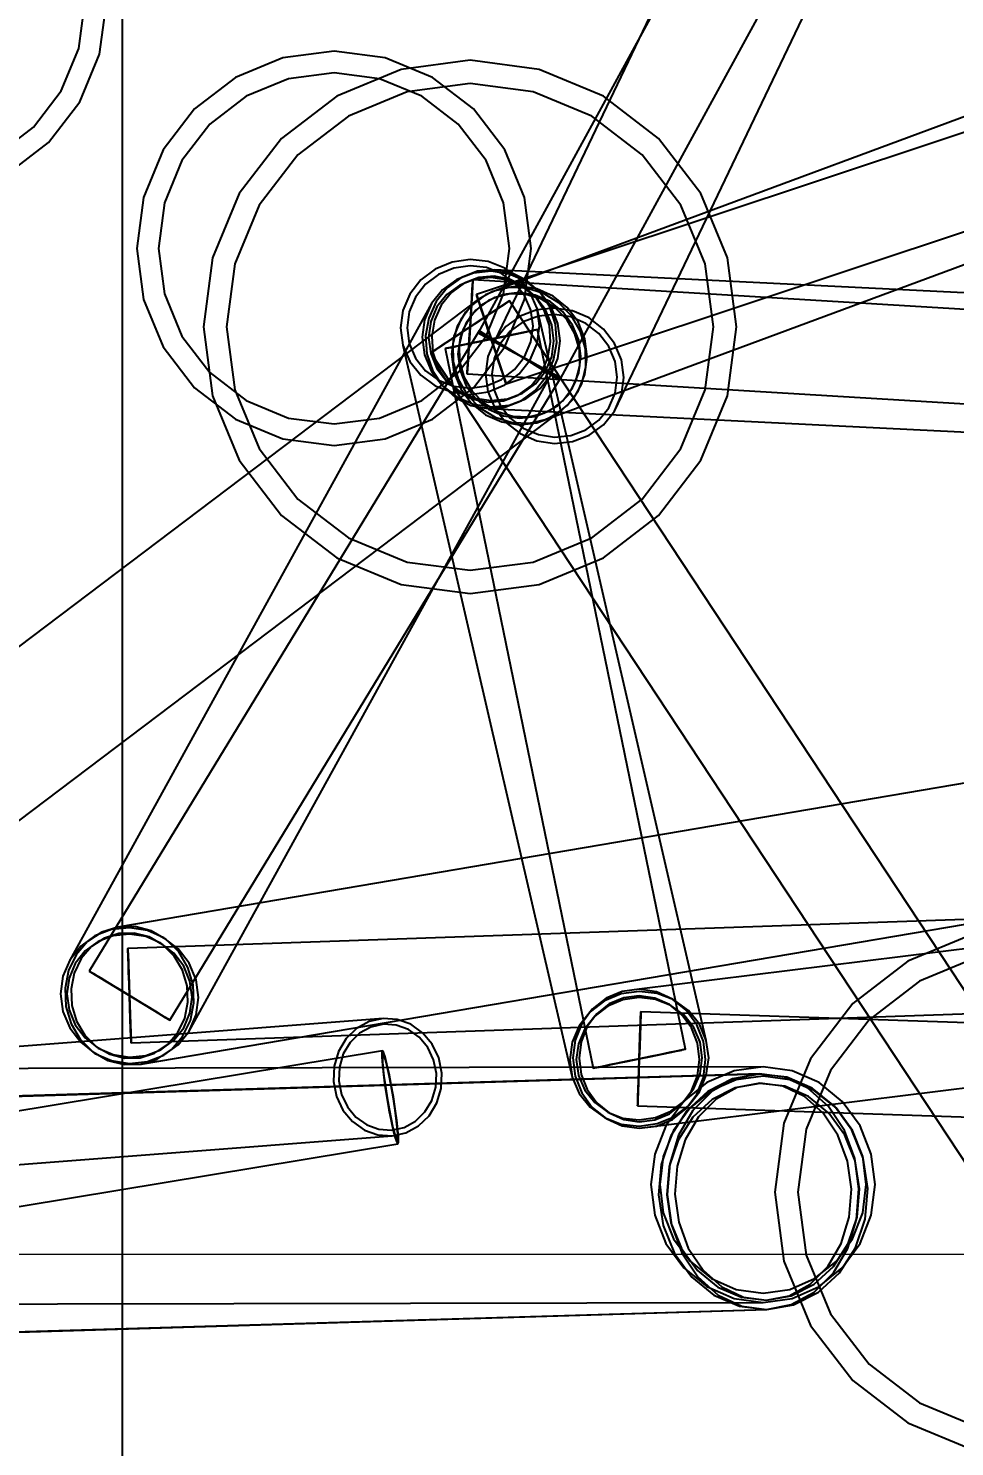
# Model space of a CAD drawing. Header units: millimetres. Extents: x -52000 to 54854, y -52000 to 53750.
# Drawn here: x 25167 to 29162, y -20460 to -14342 of the extents above; entities that cross this region are included whole.
import ezdxf

# ---------------------------------------------------------------- set-up
doc = ezdxf.new("R2010")
doc.units = ezdxf.units.MM
for name, color, linetype, lineweight in [('D-BMK-AXIS', 7, 'Continuous', 13), ('D-STR-BASE', 7, 'Continuous', 25), ('D-STR-DIM', 7, 'Continuous', 13), ('D-STR-STRC', 7, 'Continuous', 25)]:
    doc.layers.add(name, color=color, linetype=linetype, lineweight=lineweight)
doc.styles.add('OpenSansCondensed-Light', font='OpenSansCondensed-Light.ttf')
doc.styles.add('TOWER_UNICODE', font='Arial Unicode.ttf')
doc.dimstyles.new('EZDXF', dxfattribs={"dimtxt": 0.25, "dimasz": 0.175, "dimexe": 0.375, "dimexo": 0.125, "dimgap": 0.1, "dimtad": 1, "dimlfac": 100, "dimzin": 12, "dimdsep": 46, "dimtxsty": 'OpenSansCondensed-Light', "dimblk": 'ARCHTICK', "dimcen": 2.5, "dimazin": 3, "dimtfac": 0.5, "dimtmove": 2, "dimatfit": 3})

# ---------------------------------------------------------------- blocks, each defined once
blk = doc.blocks.new('_ARCHTICK')
at = {"color": 0, "linetype": 'BYBLOCK', "const_width": 0.15}
blk.add_lwpolyline([(-0.5, -0.5), (0.5, 0.5)], dxfattribs=at)

msp = doc.modelspace()

# ---------------------------------------------------------------- linework, layer by layer
at = {"layer": 'D-BMK-AXIS'}
msp.add_lwpolyline([(0, 39259.8), (-34000, -19629.9), (34000, -19629.9)], close=True, dxfattribs=at)
at = {"layer": 'D-STR-BASE'}
msp.add_lwpolyline([(25571.8, -21129.9), (35500, -21129.9), (35500, -14129.9), (25571.8, -14129.9)], close=True, dxfattribs=at)
at = {"layer": 'D-STR-STRC'}
for points in [[(28577, -12763), (27178.3, -15688.1), (27148.5, -15757.8), (27138.3, -15833.1), (27148.5, -15909), (27178.3, -15980.2), (27225.7, -16041.8), (27287.5, -16089.8), (27359.4, -16120.8), (27436.6, -16132.6), (27513.8, -16124.6), (27585.7, -16097.2), (27647.5, -16052.3), (27694.9, -15993), (29093.6, -13067.9)], [(30095.2, -14393.3), (27209, -15462.6), (27138.5, -15491.1), (27077.9, -15537.4), (27031.5, -15598.4), (27002.3, -15669.9), (26992.3, -15747.1), (27002.3, -15824.6), (27031.5, -15897.3), (27077.9, -15960.1), (27138.5, -16008.8), (27209, -16040), (27284.7, -16051.7), (27360.3, -16043), (30246.5, -14973.7)], [(31550.6, -15598.2), (27177.8, -15383), (27104.1, -15389.6), (27034.4, -15416.1), (26973.5, -15460.9), (26925.5, -15520.7), (26893.7, -15591.6), (26880.3, -15668.7), (26886.1, -15746.7), (26910.8, -15820.4), (26952.7, -15884.6), (27008.9, -15935.1), (27075.6, -15968.4), (27148.3, -15982.2), (31521.1, -16197.5)], [(23863.5, -18714.3), (27465.5, -15992.1), (27517.6, -15940), (27553.9, -15875), (27571.7, -15801.8), (27570, -15725.1), (27548.9, -15650.4), (27509.8, -15582.7), (27455.3, -15526.5), (27389.2, -15485.8), (27315.9, -15463.3), (27240.6, -15460.5), (27168.2, -15477.6), (27103.8, -15513.5), (23501.7, -18235.6)], [(30547.3, -17369.8), (25552.5, -18218.6), (25483.3, -18240.8), (25422.2, -18281.5), (25373.4, -18338.2), (25340.2, -18406.8), (25325, -18482.8), (25328.6, -18561), (25351, -18635.9), (25390.5, -18702.6), (25444.5, -18756.4), (25509.2, -18793.8), (25580.4, -18812.1), (25653, -18810.1), (30647.8, -17961.3)], [(31701.4, -18003), (27801.7, -18487.2), (27727.6, -18496.5), (27658.5, -18525.6), (27599.2, -18572.5), (27553.7, -18634.1), (27525.1, -18706), (27515.3, -18783.5), (27525.1, -18861.2), (27553.7, -18933.8), (27599.2, -18996.5), (27658.5, -19044.8), (27727.6, -19075.6), (27801.7, -19086.7), (31701.4, -18602.6)], [(21451.5, -19526.5), (26735.5, -19119.6), (26795.3, -19106.3), (26849.6, -19076.7), (26894.9, -19032.7), (26927.9, -18977.4), (26946.5, -18914.5), (26949.5, -18848.4), (26936.5, -18783.4), (26908.4, -18724.1), (26867.3, -18674.5), (26815.8, -18638), (26757.6, -18617.1), (26696.5, -18613.1), (21412.5, -19020)], [(24942.7, -19454.1), (26760, -19153.4), (26762.6, -19146), (26762.6, -19125.4), (26760.3, -19093), (26755.6, -19051.1), (26749.1, -19002.6), (26740.9, -18950.6), (26731.9, -18898.8), (26722.5, -18850.7), (26713.4, -18809.5), (26705.2, -18778.1), (26698.5, -18758.7), (26693.7, -18752.4), (24876.4, -19053.1)], [(24530.6, -19845.6), (28335.6, -19837.7), (28460.7, -19820.4), (28577.2, -19769.7), (28677.3, -19689), (28754.1, -19583.8), (28802.4, -19461.3), (28818.9, -19329.8), (28802.4, -19198.4), (28754.1, -19075.8), (28677.3, -18970.6), (28577.2, -18889.8), (28460.7, -18839.1), (28335.6, -18821.7), (24530.6, -18829.6)], [(19967.4, -20117.8), (28351.2, -19867.9), (28457.6, -19847.4), (28555.8, -19793.7), (28639, -19710.5), (28701.5, -19603.3), (28739.2, -19479.6), (28749.3, -19347.8), (28731.3, -19216.8), (28686.4, -19095.6), (28617.6, -18992.4), (28529.6, -18914.2), (28428.4, -18866.5), (28320.9, -18852.3), (19937.2, -19102.2)], [(22273.9, -20053.1), (28351.5, -19868.5), (28467.7, -19847.7), (28574.9, -19793.6), (28665.9, -19710.1), (28734.3, -19602.8), (28775.7, -19478.9), (28787, -19347), (28767.7, -19216.1), (28718.9, -19095), (28644, -18992), (28548.2, -18914.2), (28437.9, -18866.7), (28320.7, -18853), (22243, -19037.6)]]:
    msp.add_lwpolyline(points, dxfattribs=at)
for points in [[(27106.3, -15655.4), (27463, -15850.3), (29013.6, -13012.9), (28657, -12818)], [(25502.9, -14233.1), (25474, -14013), (25389, -13807.9), (25253.8, -13631.7), (25077.7, -13496.6), (24872.6, -13411.6), (24652.5, -13382.6), (24432.3, -13411.6), (24227.2, -13496.6), (24051.1, -13631.7), (23915.9, -13807.9), (23831, -14013), (23802, -14233.1), (23831, -14453.2), (23915.9, -14658.3), (24051.1, -14834.5), (24227.2, -14969.6), (24432.3, -15054.6), (24652.5, -15083.6), (24872.6, -15054.6), (25077.7, -14969.6), (25253.8, -14834.5), (25389, -14658.3), (25474, -14453.2)], [(25502.9, -14233.1), (25474, -14013), (25389, -13807.9), (25253.8, -13631.7), (25077.7, -13496.6), (24872.6, -13411.6), (24652.5, -13382.6), (24432.3, -13411.6), (24227.2, -13496.6), (24051.1, -13631.7), (23915.9, -13807.9), (23831, -14013), (23802, -14233.1), (23831, -14453.2), (23915.9, -14658.3), (24051.1, -14834.5), (24227.2, -14969.6), (24432.3, -15054.6), (24652.5, -15083.6), (24872.6, -15054.6), (25077.7, -14969.6), (25253.8, -14834.5), (25389, -14658.3), (25474, -14453.2)], [(25410, -14233.1), (25384.2, -14037), (25308.5, -13854.4), (25188.1, -13697.5), (25031.2, -13577.1), (24848.5, -13501.4), (24652.5, -13475.6), (24456.4, -13501.4), (24273.7, -13577.1), (24116.8, -13697.5), (23996.4, -13854.4), (23920.8, -14037), (23895, -14233.1), (23920.8, -14429.2), (23996.4, -14611.9), (24116.8, -14768.8), (24273.7, -14889.1), (24456.4, -14964.8), (24652.5, -14990.6), (24848.5, -14964.8), (25031.2, -14889.1), (25188.1, -14768.8), (25308.5, -14611.9), (25384.2, -14429.2)], [(25410, -14233.1), (25384.2, -14037), (25308.5, -13854.4), (25188.1, -13697.5), (25031.2, -13577.1), (24848.5, -13501.4), (24652.5, -13475.6), (24456.4, -13501.4), (24273.7, -13577.1), (24116.8, -13697.5), (23996.4, -13854.4), (23920.8, -14037), (23895, -14233.1), (23920.8, -14429.2), (23996.4, -14611.9), (24116.8, -14768.8), (24273.7, -14889.1), (24456.4, -14964.8), (24652.5, -14990.6), (24848.5, -14964.8), (25031.2, -14889.1), (25188.1, -14768.8), (25308.5, -14611.9), (25384.2, -14429.2)], [(27335.5, -15291.2), (27306.6, -15071), (27221.6, -14865.9), (27086.4, -14689.8), (26910.3, -14554.6), (26705.2, -14469.7), (26485.1, -14440.7), (26264.9, -14469.7), (26059.8, -14554.6), (25883.7, -14689.8), (25748.5, -14865.9), (25663.6, -15071), (25634.6, -15291.2), (25663.6, -15511.3), (25748.5, -15716.4), (25883.7, -15892.5), (26059.8, -16027.7), (26264.9, -16112.7), (26485.1, -16141.6), (26705.2, -16112.7), (26910.3, -16027.7), (27086.4, -15892.5), (27221.6, -15716.4), (27306.6, -15511.3)], [(27335.5, -15291.2), (27306.6, -15071), (27221.6, -14865.9), (27086.4, -14689.8), (26910.3, -14554.6), (26705.2, -14469.7), (26485.1, -14440.7), (26264.9, -14469.7), (26059.8, -14554.6), (25883.7, -14689.8), (25748.5, -14865.9), (25663.6, -15071), (25634.6, -15291.2), (25663.6, -15511.3), (25748.5, -15716.4), (25883.7, -15892.5), (26059.8, -16027.7), (26264.9, -16112.7), (26485.1, -16141.6), (26705.2, -16112.7), (26910.3, -16027.7), (27086.4, -15892.5), (27221.6, -15716.4), (27306.6, -15511.3)], [(28221.8, -15629.9), (28182.6, -15332.3), (28067.7, -15054.9), (27885, -14816.7), (27646.8, -14634), (27369.4, -14519.1), (27071.8, -14479.9), (26774.2, -14519.1), (26496.8, -14634), (26258.6, -14816.7), (26075.9, -15054.9), (25961, -15332.3), (25921.8, -15629.9), (25961, -15927.6), (26075.9, -16204.9), (26258.6, -16443.1), (26496.8, -16625.8), (26774.2, -16740.7), (27071.8, -16779.9), (27369.4, -16740.7), (27646.8, -16625.8), (27885, -16443.1), (28067.7, -16204.9), (28182.6, -15927.6)], [(27099, -15489.8), (27227.1, -15875.4), (30234.9, -14876.4), (30106.8, -14490.7)], [(27242.6, -15291.2), (27216.8, -15095.1), (27141.1, -14912.4), (27020.7, -14755.5), (26863.8, -14635.1), (26681.1, -14559.5), (26485.1, -14533.6), (26289, -14559.5), (26106.3, -14635.1), (25949.4, -14755.5), (25829, -14912.4), (25753.4, -15095.1), (25727.6, -15291.2), (25753.4, -15487.2), (25829, -15669.9), (25949.4, -15826.8), (26106.3, -15947.2), (26289, -16022.9), (26485.1, -16048.7), (26681.1, -16022.9), (26863.8, -15947.2), (27020.7, -15826.8), (27141.1, -15669.9), (27216.8, -15487.2)], [(27242.6, -15291.2), (27216.8, -15095.1), (27141.1, -14912.4), (27020.7, -14755.5), (26863.8, -14635.1), (26681.1, -14559.5), (26485.1, -14533.6), (26289, -14559.5), (26106.3, -14635.1), (25949.4, -14755.5), (25829, -14912.4), (25753.4, -15095.1), (25727.6, -15291.2), (25753.4, -15487.2), (25829, -15669.9), (25949.4, -15826.8), (26106.3, -15947.2), (26289, -16022.9), (26485.1, -16048.7), (26681.1, -16022.9), (26863.8, -15947.2), (27020.7, -15826.8), (27141.1, -15669.9), (27216.8, -15487.2)], [(28121.8, -15629.9), (28086, -15358.1), (27981.1, -15104.9), (27814.3, -14887.4), (27596.8, -14720.6), (27343.6, -14615.7), (27071.8, -14579.9), (26800, -14615.7), (26546.8, -14720.6), (26329.3, -14887.4), (26162.5, -15104.9), (26057.6, -15358.1), (26021.8, -15629.9), (26057.6, -15901.7), (26162.5, -16154.9), (26329.3, -16372.4), (26546.8, -16539.2), (26800, -16644.1), (27071.8, -16679.9), (27343.6, -16644.1), (27596.8, -16539.2), (27814.3, -16372.4), (27981.1, -16154.9), (28086, -15901.7)], [(26772.3, -15634.1), (26782.5, -15709.2), (27512.4, -18866.2), (27542.3, -18936), (27589.9, -18995.6), (27651.9, -19040.9), (27724.2, -19069), (27801.7, -19077.8), (27879.2, -19066.8), (27951.5, -19036.8), (28013.5, -18989.7), (28061.1, -18928.8), (28091, -18858.2), (28101.2, -18782.8), (28091, -18707.7), (27361.1, -15550.6), (27331.2, -15480.9), (27283.6, -15421.3), (27221.6, -15375.9), (27149.3, -15347.9), (27071.8, -15339), (26994.3, -15350), (26922, -15380.1), (26860, -15427.2), (26812.4, -15488.1), (26782.5, -15558.6)], [(27071.8, -15339), (26994.3, -15350), (26922, -15380.1), (26860, -15427.2), (26812.4, -15488.1), (26782.5, -15558.6), (26772.3, -15634.1), (26782.5, -15709.2), (26812.4, -15778.9), (26860, -15838.5), (26922, -15883.9), (26994.3, -15911.9), (27071.8, -15920.8), (27149.3, -15909.8), (27221.6, -15879.7), (27283.6, -15832.6), (27331.2, -15771.7), (27361.1, -15701.2), (27371.3, -15625.8), (27361.1, -15550.6), (27331.2, -15480.9), (27283.6, -15421.3), (27221.6, -15375.9), (27149.3, -15347.9)], [(25304.9, -18506.4), (25315.1, -18582.4), (25344.8, -18653.7), (25392.2, -18715.6), (25453.8, -18763.8), (25525.7, -18794.9), (25602.7, -18807), (25679.8, -18799.1), (25751.6, -18771.8), (25813.3, -18726.9), (25860.6, -18667.6), (27421, -15835.8), (27450.7, -15766.1), (27460.9, -15690.6), (27450.7, -15614.6), (27421, -15543.2), (27373.6, -15481.4), (27312, -15433.2), (27240.1, -15402.1), (27163.1, -15390), (27086, -15397.9), (27014.2, -15425.2), (26952.5, -15470), (26905.1, -15529.4), (25344.8, -18361.1), (25315.1, -18430.9)], [(27071.8, -15366.2), (27001.5, -15376.2), (26936, -15403.4), (26879.8, -15446.1), (26836.6, -15501.3), (26809.5, -15565.3), (26800.2, -15633.7), (26809.5, -15701.8), (26836.6, -15765), (26879.8, -15819), (26936, -15860.2), (27001.5, -15885.6), (27071.8, -15893.6), (27142.1, -15883.7), (27207.6, -15856.4), (27263.8, -15813.7), (27307, -15758.5), (27334.1, -15694.5), (27343.4, -15626.1), (27334.1, -15558), (27307, -15494.8), (27263.8, -15440.8), (27207.6, -15399.6), (27142.1, -15374.2)], [(27163.1, -15390), (27086, -15397.9), (27014.2, -15425.2), (26952.5, -15470), (26905.1, -15529.4), (26875.4, -15599.1), (26865.3, -15674.6), (26875.4, -15750.6), (26905.1, -15822), (26952.5, -15883.8), (27014.2, -15932), (27086, -15963.1), (27163.1, -15975.2), (27240.1, -15967.3), (27312, -15940), (27373.6, -15895.1), (27421, -15835.8), (27450.7, -15766.1), (27460.9, -15690.6), (27450.7, -15614.6), (27421, -15543.2), (27373.6, -15481.4), (27312, -15433.2), (27240.1, -15402.1)], [(27177.8, -15383), (27104.1, -15389.6), (27034.4, -15416.1), (26973.5, -15460.9), (26925.5, -15520.7), (26893.7, -15591.6), (26880.3, -15668.7), (26886.1, -15746.7), (26910.8, -15820.4), (26952.7, -15884.6), (27008.9, -15935.1), (27075.6, -15968.4), (27148.3, -15982.2), (27222, -15975.6), (27291.7, -15949), (27352.6, -15904.3), (27400.6, -15844.5), (27432.4, -15773.6), (27445.8, -15696.5), (27440, -15618.5), (27415.3, -15544.8), (27373.4, -15480.6), (27317.2, -15430.1), (27250.5, -15396.8)], [(27176.4, -15410.9), (27109.6, -15416.9), (27046.4, -15441), (26991.2, -15481.6), (26947.7, -15535.8), (26918.9, -15600.1), (26906.7, -15670), (26911.9, -15740.7), (26934.3, -15807.5), (26972.3, -15865.8), (27023.3, -15911.6), (27083.8, -15941.7), (27149.7, -15954.3), (27216.5, -15948.3), (27279.7, -15924.2), (27334.9, -15883.6), (27378.4, -15829.4), (27407.3, -15765.1), (27419.5, -15695.2), (27414.2, -15624.5), (27391.8, -15557.7), (27353.8, -15499.4), (27302.8, -15453.6), (27242.3, -15423.4)], [(27163.1, -15417.3), (27093.2, -15424.5), (27028, -15449.2), (26972.1, -15489.9), (26929.2, -15543.7), (26902.2, -15606.9), (26893, -15675.3), (26902.2, -15744.2), (26929.2, -15808.9), (26972.1, -15865), (27028, -15908.7), (27093.2, -15937), (27163.1, -15947.9), (27232.9, -15940.7), (27298.1, -15916), (27354, -15875.3), (27396.9, -15821.5), (27423.9, -15758.3), (27433.1, -15689.9), (27423.9, -15621), (27396.9, -15556.2), (27354, -15500.2), (27298.1, -15456.5), (27232.9, -15428.2)], [(27284.7, -15453.9), (27209, -15462.6), (27138.5, -15491.1), (27077.9, -15537.4), (27031.5, -15598.4), (27002.3, -15669.9), (26992.3, -15747.1), (27002.3, -15824.6), (27031.5, -15897.3), (27077.9, -15960.1), (27138.5, -16008.8), (27209, -16040), (27284.7, -16051.7), (27360.3, -16043), (27430.8, -16014.5), (27491.4, -15968.2), (27537.8, -15907.2), (27567.1, -15835.7), (27577, -15758.5), (27567.1, -15681), (27537.8, -15608.3), (27491.4, -15545.5), (27430.8, -15496.8), (27360.3, -15465.6)], [(27103.8, -15513.5), (27051.7, -15565.6), (27015.5, -15630.6), (26997.6, -15703.9), (26999.3, -15780.5), (27020.4, -15855.2), (27059.5, -15922.9), (27114, -15979.1), (27180.1, -16019.8), (27253.4, -16042.3), (27328.7, -16045.1), (27401.1, -16028), (27465.5, -15992.1), (27517.6, -15940), (27553.9, -15875), (27571.7, -15801.8), (27570, -15725.1), (27548.9, -15650.4), (27509.8, -15582.7), (27455.3, -15526.5), (27389.2, -15485.8), (27315.9, -15463.3), (27240.6, -15460.5), (27168.2, -15477.6)], [(27059.6, -15832.7), (31523.7, -16100.7), (31548.1, -15695), (27084, -15427.1)], [(27084, -15427.1), (27083.6, -15434), (27082.3, -15454.2), (27080.4, -15486.5), (27077.9, -15528.5), (27074.9, -15577.4), (27071.8, -15629.9), (27068.6, -15682.4), (27065.7, -15731.3), (27063.2, -15773.3), (27061.3, -15805.6), (27060, -15825.8), (27059.6, -15832.7), (27060, -15825.8), (27061.3, -15805.6), (27063.2, -15773.3), (27065.7, -15731.3), (27068.6, -15682.4), (27071.8, -15629.9), (27074.9, -15577.4), (27077.9, -15528.5), (27080.4, -15486.5), (27082.3, -15454.2), (27083.6, -15434)], [(27083, -15443), (27082.6, -15449.4), (27081.5, -15468.1), (27079.7, -15497.8), (27077.4, -15536.5), (27074.7, -15581.5), (27071.8, -15629.9), (27068.9, -15678.3), (27066.2, -15723.3), (27063.9, -15762), (27062.1, -15791.7), (27061, -15810.4), (27060.6, -15816.8), (27061, -15810.4), (27062.1, -15791.7), (27063.9, -15762), (27066.2, -15723.3), (27068.9, -15678.3), (27071.8, -15629.9), (27074.7, -15581.5), (27077.4, -15536.5), (27079.7, -15497.8), (27081.5, -15468.1), (27082.6, -15449.4)], [(26902.2, -15741.9), (29366.3, -19473.9), (29705.5, -19250), (27241.4, -15517.9)], [(26902.2, -15741.9), (26908, -15738.1), (26924.9, -15726.9), (26951.9, -15709.1), (26987, -15685.9), (27027.9, -15658.9), (27071.8, -15629.9), (27115.7, -15600.9), (27156.6, -15573.9), (27191.7, -15550.7), (27218.7, -15532.9), (27235.6, -15521.8), (27241.4, -15517.9), (27235.6, -15521.8), (27218.7, -15532.9), (27191.7, -15550.7), (27156.6, -15573.9), (27115.7, -15600.9), (27071.8, -15629.9), (27027.9, -15658.9), (26987, -15685.9), (26951.9, -15709.1), (26924.9, -15726.9), (26908, -15738.1)], [(26915.6, -15733.1), (26920.9, -15729.5), (26936.5, -15719.2), (26961.3, -15702.8), (26993.7, -15681.5), (27031.4, -15656.6), (27071.8, -15629.9), (27112.2, -15603.2), (27149.9, -15578.3), (27182.3, -15557), (27207.1, -15540.6), (27222.7, -15530.3), (27228, -15526.8), (27222.7, -15530.3), (27207.1, -15540.6), (27182.3, -15557), (27149.9, -15578.3), (27112.2, -15603.2), (27071.8, -15629.9), (27031.4, -15656.6), (26993.7, -15681.5), (26961.3, -15702.8), (26936.5, -15719.2), (26920.9, -15729.5)], [(27284.7, -15481.8), (27216, -15489.7), (27152.1, -15515.5), (27097.2, -15557.5), (27055.1, -15612.8), (27028.6, -15677.6), (27019.6, -15747.6), (27028.6, -15817.9), (27055.1, -15883.8), (27097.2, -15940.8), (27152.1, -15984.9), (27216, -16013.2), (27284.7, -16023.8), (27353.3, -16015.9), (27417.2, -15990.1), (27472.1, -15948.1), (27514.2, -15892.8), (27540.7, -15828), (27549.7, -15758), (27540.7, -15687.7), (27514.2, -15621.8), (27472.1, -15564.8), (27417.2, -15520.7), (27353.3, -15492.4)], [(27120.7, -15535.8), (27073.4, -15583.1), (27040.6, -15642), (27024.4, -15708.4), (27025.9, -15777.9), (27045.1, -15845.6), (27080.6, -15907), (27130, -15958), (27189.9, -15994.9), (27256.3, -16015.3), (27324.6, -16017.9), (27390.2, -16002.3), (27448.6, -15969.8), (27495.9, -15922.5), (27528.7, -15863.6), (27544.9, -15797.2), (27543.4, -15727.7), (27524.2, -15660), (27488.8, -15598.6), (27439.4, -15547.7), (27379.4, -15510.7), (27313, -15490.3), (27244.7, -15487.8), (27179.1, -15503.3)], [(27099, -15489.8), (27101.2, -15496.3), (27107.6, -15515.6), (27117.8, -15546.2), (27131, -15586.2), (27146.5, -15632.7), (27163.1, -15682.6), (27179.6, -15732.5), (27195.1, -15779), (27208.3, -15819), (27218.5, -15849.6), (27224.9, -15868.9), (27227.1, -15875.4), (27224.9, -15868.9), (27218.5, -15849.6), (27208.3, -15819), (27195.1, -15779), (27179.6, -15732.5), (27163.1, -15682.6), (27146.5, -15632.7), (27131, -15586.2), (27117.8, -15546.2), (27107.6, -15515.6), (27101.2, -15496.3)], [(27104, -15504.9), (27106.1, -15511), (27111.9, -15528.7), (27121.3, -15557), (27133.5, -15593.8), (27147.8, -15636.6), (27163.1, -15682.6), (27178.3, -15728.6), (27192.6, -15771.4), (27204.8, -15808.2), (27214.2, -15836.4), (27220.1, -15854.2), (27222.1, -15860.3), (27220.1, -15854.2), (27214.2, -15836.4), (27204.8, -15808.2), (27192.6, -15771.4), (27178.3, -15728.6), (27163.1, -15682.6), (27147.8, -15636.6), (27133.5, -15593.8), (27121.3, -15557), (27111.9, -15528.7), (27106.1, -15511)], [(27436.6, -15548.4), (27359.4, -15556.4), (27287.5, -15583.8), (27225.7, -15628.7), (27178.3, -15688.1), (27148.5, -15757.8), (27138.3, -15833.1), (27148.5, -15909), (27178.3, -15980.2), (27225.7, -16041.8), (27287.5, -16089.8), (27359.4, -16120.8), (27436.6, -16132.6), (27513.8, -16124.6), (27585.7, -16097.2), (27647.5, -16052.3), (27694.9, -15993), (27724.7, -15923.3), (27734.8, -15847.9), (27724.7, -15772.1), (27694.9, -15700.9), (27647.5, -15639.2), (27585.7, -15591.2), (27513.8, -15560.3)], [(27436.6, -15575.7), (27366.6, -15583), (27301.4, -15607.8), (27245.4, -15648.5), (27202.4, -15702.3), (27175.4, -15765.5), (27166.2, -15833.8), (27175.4, -15902.6), (27202.4, -15967.1), (27245.4, -16023), (27301.4, -16066.5), (27366.6, -16094.6), (27436.6, -16105.4), (27506.6, -16098.1), (27571.8, -16073.2), (27627.8, -16032.5), (27670.8, -15978.8), (27697.8, -15915.5), (27707, -15847.2), (27697.8, -15778.5), (27670.8, -15713.9), (27627.8, -15658), (27571.8, -15614.5), (27506.6, -15586.4)], [(25429.2, -18408.7), (25776.3, -18620.1), (27458.2, -15858.5), (27111.1, -15647.1)], [(26964, -15723.5), (27602.7, -18827.9), (28000.7, -18746), (27362.1, -15641.6)], [(26964, -15723.5), (26970.8, -15722.1), (26990.7, -15718.1), (27022.3, -15711.5), (27063.5, -15703.1), (27111.5, -15693.2), (27163.1, -15682.6), (27214.6, -15672), (27262.6, -15662.1), (27303.8, -15653.6), (27335.4, -15647.1), (27355.3, -15643), (27362.1, -15641.6), (27355.3, -15643), (27335.4, -15647.1), (27303.8, -15653.6), (27262.6, -15662.1), (27214.6, -15672), (27163.1, -15682.6), (27111.5, -15693.2), (27063.5, -15703.1), (27022.3, -15711.5), (26990.7, -15718.1), (26970.8, -15722.1)], [(26979.7, -15720.3), (26985.9, -15719), (27004.3, -15715.3), (27033.4, -15709.3), (27071.4, -15701.5), (27115.6, -15692.4), (27163.1, -15682.6), (27210.5, -15672.8), (27254.7, -15663.7), (27292.7, -15655.9), (27321.8, -15649.9), (27340.2, -15646.2), (27346.4, -15644.9), (27340.2, -15646.2), (27321.8, -15649.9), (27292.7, -15655.9), (27254.7, -15663.7), (27210.5, -15672.8), (27163.1, -15682.6), (27115.6, -15692.4), (27071.4, -15701.5), (27033.4, -15709.3), (27004.3, -15715.3), (26985.9, -15719)], [(27106.3, -15655.4), (27112.4, -15658.7), (27130.2, -15668.4), (27158.6, -15683.9), (27195.5, -15704.1), (27238.5, -15727.6), (27284.7, -15752.8), (27330.8, -15778), (27373.8, -15801.5), (27410.7, -15821.7), (27439.1, -15837.2), (27456.9, -15846.9), (27463, -15850.3), (27456.9, -15846.9), (27439.1, -15837.2), (27410.7, -15821.7), (27373.8, -15801.5), (27330.8, -15778), (27284.7, -15752.8), (27238.5, -15727.6), (27195.5, -15704.1), (27158.6, -15683.9), (27130.2, -15668.4), (27112.4, -15658.7)], [(27111.1, -15647.1), (27117, -15650.7), (27134.4, -15661.3), (27161.9, -15678.1), (27197.9, -15700), (27239.7, -15725.4), (27284.7, -15752.8), (27329.6, -15780.2), (27371.4, -15805.7), (27407.4, -15827.5), (27435, -15844.3), (27452.3, -15854.9), (27458.2, -15858.5), (27452.3, -15854.9), (27435, -15844.3), (27407.4, -15827.5), (27371.4, -15805.7), (27329.6, -15780.2), (27284.7, -15752.8), (27239.7, -15725.4), (27197.9, -15700), (27161.9, -15678.1), (27134.4, -15661.3), (27117, -15650.7)], [(27124.8, -15655.4), (27130.2, -15658.7), (27146.2, -15668.5), (27171.6, -15683.9), (27204.7, -15704.1), (27243.3, -15727.6), (27284.7, -15752.8), (27326, -15778), (27364.6, -15801.5), (27397.7, -15821.7), (27423.1, -15837.1), (27439.1, -15846.9), (27444.5, -15850.2), (27439.1, -15846.9), (27423.1, -15837.1), (27397.7, -15821.7), (27364.6, -15801.5), (27326, -15778), (27284.7, -15752.8), (27243.3, -15727.6), (27204.7, -15704.1), (27171.6, -15683.9), (27146.2, -15668.5), (27130.2, -15658.7)], [(27120.4, -15663), (27126, -15666.1), (27142.4, -15675.1), (27168.5, -15689.3), (27202.5, -15707.9), (27242.1, -15729.6), (27284.7, -15752.8), (27327.2, -15776), (27366.8, -15797.7), (27400.8, -15816.3), (27426.9, -15830.6), (27443.3, -15839.5), (27448.9, -15842.6), (27443.3, -15839.5), (27426.9, -15830.6), (27400.8, -15816.3), (27366.8, -15797.7), (27327.2, -15776), (27284.7, -15752.8), (27242.1, -15729.6), (27202.5, -15707.9), (27168.5, -15689.3), (27142.4, -15675.1), (27126, -15666.1)], [(25595.7, -18311.3), (25609.8, -18717.5), (31708.4, -18505.9), (31694.3, -18099.7)], [(25602.7, -18221.8), (25525.7, -18229.7), (25453.8, -18257), (25392.2, -18301.8), (25344.8, -18361.1), (25315.1, -18430.9), (25304.9, -18506.4), (25315.1, -18582.4), (25344.8, -18653.7), (25392.2, -18715.6), (25453.8, -18763.8), (25525.7, -18794.9), (25602.7, -18807), (25679.8, -18799.1), (25751.6, -18771.8), (25813.3, -18726.9), (25860.6, -18667.6), (25890.4, -18597.8), (25900.5, -18522.4), (25890.4, -18446.4), (25860.6, -18375), (25813.3, -18313.2), (25751.6, -18265), (25679.8, -18233.8)], [(25653, -18810.1), (25722.2, -18788), (25783.3, -18747.2), (25832.1, -18690.6), (25865.3, -18621.9), (25880.5, -18545.9), (25876.8, -18467.8), (25854.5, -18392.8), (25815, -18326.2), (25761, -18272.3), (25696.3, -18235), (25625.1, -18216.6), (25552.5, -18218.6), (25483.3, -18240.8), (25422.2, -18281.5), (25373.4, -18338.2), (25340.2, -18406.8), (25325, -18482.8), (25328.6, -18561), (25351, -18635.9), (25390.5, -18702.6), (25444.5, -18756.4), (25509.2, -18793.8), (25580.4, -18812.1)], [(30685.9, -19362), (30646.7, -19064.3), (30531.8, -18787), (30349.1, -18548.8), (30110.9, -18366), (29833.5, -18251.1), (29535.9, -18212), (29238.3, -18251.1), (28960.9, -18366), (28722.7, -18548.8), (28540, -18787), (28425.1, -19064.3), (28385.9, -19362), (28425.1, -19659.6), (28540, -19937), (28722.7, -20175.1), (28960.9, -20357.9), (29238.3, -20472.8), (29535.9, -20512), (29833.5, -20472.8), (30110.9, -20357.9), (30349.1, -20175.1), (30531.8, -19937), (30646.7, -19659.6)], [(25602.7, -18249.1), (25532.9, -18256.3), (25467.7, -18281), (25411.8, -18321.7), (25368.9, -18375.4), (25341.9, -18438.7), (25332.7, -18507.1), (25341.9, -18576), (25368.9, -18640.7), (25411.8, -18696.8), (25467.7, -18740.5), (25532.9, -18768.7), (25602.7, -18779.7), (25672.6, -18772.5), (25737.7, -18747.7), (25793.7, -18707.1), (25836.6, -18653.3), (25863.6, -18590.1), (25872.8, -18521.6), (25863.6, -18452.7), (25836.6, -18388), (25793.7, -18331.9), (25737.7, -18288.3), (25672.6, -18260)], [(25648.3, -18782.5), (25711.1, -18762.5), (25766.5, -18725.5), (25810.7, -18674.1), (25840.8, -18611.9), (25854.6, -18543), (25851.3, -18472.1), (25831, -18404.2), (25795.2, -18343.7), (25746.2, -18294.9), (25687.5, -18261), (25623, -18244.4), (25557.2, -18246.2), (25494.4, -18266.3), (25439, -18303.3), (25394.8, -18354.6), (25364.7, -18416.9), (25350.9, -18485.8), (25354.2, -18556.6), (25374.5, -18624.6), (25410.3, -18685), (25459.2, -18733.9), (25518, -18767.7), (25582.4, -18784.3)], [(25609.8, -18717.5), (25609.5, -18710.5), (25608.8, -18690.2), (25607.7, -18658), (25606.3, -18615.9), (25604.6, -18566.9), (25602.7, -18514.4), (25600.9, -18461.8), (25599.2, -18412.8), (25597.8, -18370.8), (25596.6, -18338.5), (25595.9, -18318.2), (25595.7, -18311.3), (25595.9, -18318.2), (25596.6, -18338.5), (25597.8, -18370.8), (25599.2, -18412.8), (25600.9, -18461.8), (25602.7, -18514.4), (25604.6, -18566.9), (25606.3, -18615.9), (25607.7, -18658), (25608.8, -18690.2), (25609.5, -18710.5)], [(25609.2, -18701.5), (25609, -18695.1), (25608.4, -18676.4), (25607.3, -18646.7), (25606, -18607.9), (25604.4, -18562.8), (25602.7, -18514.4), (25601.1, -18466), (25599.5, -18420.8), (25598.2, -18382.1), (25597.1, -18352.4), (25596.5, -18333.7), (25596.3, -18327.3), (25596.5, -18333.7), (25597.1, -18352.4), (25598.2, -18382.1), (25599.5, -18420.8), (25601.1, -18466), (25602.7, -18514.4), (25604.4, -18562.8), (25606, -18607.9), (25607.3, -18646.7), (25608.4, -18676.4), (25609, -18695.1)], [(30585.9, -19362), (30550.1, -19090.2), (30445.2, -18837), (30278.4, -18619.5), (30060.9, -18452.6), (29807.7, -18347.7), (29535.9, -18312), (29264.1, -18347.7), (29010.9, -18452.6), (28793.4, -18619.5), (28626.6, -18837), (28521.7, -19090.2), (28485.9, -19362), (28521.7, -19633.7), (28626.6, -19887), (28793.4, -20104.4), (29010.9, -20271.3), (29264.1, -20376.2), (29535.9, -20412), (29807.7, -20376.2), (30060.9, -20271.3), (30278.4, -20104.4), (30445.2, -19887), (30550.1, -19633.7)], [(25429.2, -18408.7), (25435.1, -18412.3), (25452.4, -18422.8), (25480, -18439.6), (25516, -18461.5), (25557.8, -18487), (25602.7, -18514.4), (25647.7, -18541.7), (25689.5, -18567.2), (25725.5, -18589.1), (25753, -18605.9), (25770.4, -18616.5), (25776.3, -18620.1), (25770.4, -18616.5), (25753, -18605.9), (25725.5, -18589.1), (25689.5, -18567.2), (25647.7, -18541.7), (25602.7, -18514.4), (25557.8, -18487), (25516, -18461.5), (25480, -18439.6), (25452.4, -18422.8), (25435.1, -18412.3)], [(25442.9, -18417), (25448.3, -18420.3), (25464.3, -18430), (25489.7, -18445.5), (25522.8, -18465.7), (25561.4, -18489.2), (25602.7, -18514.4), (25644.1, -18539.6), (25682.7, -18563.1), (25715.8, -18583.2), (25741.2, -18598.7), (25757.2, -18608.4), (25762.6, -18611.8), (25757.2, -18608.4), (25741.2, -18598.7), (25715.8, -18583.2), (25682.7, -18563.1), (25644.1, -18539.6), (25602.7, -18514.4), (25561.4, -18489.2), (25522.8, -18465.7), (25489.7, -18445.5), (25464.3, -18430), (25448.3, -18420.3)], [(27801.7, -18496.1), (27724.2, -18507.1), (27651.9, -18537.1), (27589.9, -18584.2), (27542.3, -18645.1), (27512.4, -18715.7), (27502.2, -18791.1), (27512.4, -18866.2), (27542.3, -18936), (27589.9, -18995.6), (27651.9, -19040.9), (27724.2, -19069), (27801.7, -19077.8), (27879.2, -19066.8), (27951.5, -19036.8), (28013.5, -18989.7), (28061.1, -18928.8), (28091, -18858.2), (28101.2, -18782.8), (28091, -18707.7), (28061.1, -18637.9), (28013.5, -18578.3), (27951.5, -18533), (27879.2, -18504.9)], [(27801.7, -18487.2), (27727.6, -18496.5), (27658.5, -18525.6), (27599.2, -18572.5), (27553.7, -18634.1), (27525.1, -18706), (27515.3, -18783.5), (27525.1, -18861.2), (27553.7, -18933.8), (27599.2, -18996.5), (27658.5, -19044.8), (27727.6, -19075.6), (27801.7, -19086.7), (27875.8, -19077.4), (27944.9, -19048.3), (28004.2, -19001.4), (28049.7, -18939.8), (28078.4, -18867.9), (28088.1, -18790.4), (28078.4, -18712.7), (28049.7, -18640.1), (28004.2, -18577.4), (27944.9, -18529.1), (27875.8, -18498.3)], [(27801.7, -18523.2), (27731.4, -18533.2), (27665.9, -18560.4), (27609.7, -18603.1), (27566.5, -18658.4), (27539.4, -18722.3), (27530.1, -18790.7), (27539.4, -18858.8), (27566.5, -18922.1), (27609.7, -18976.1), (27665.9, -19017.2), (27731.4, -19042.7), (27801.7, -19050.7), (27872, -19040.7), (27937.5, -19013.5), (27993.7, -18970.8), (28036.9, -18915.5), (28064, -18851.6), (28073.3, -18783.2), (28064, -18715.1), (28036.9, -18651.8), (27993.7, -18597.8), (27937.5, -18556.7), (27872, -18531.2)], [(27801.7, -18515.2), (27734.5, -18523.6), (27671.9, -18550), (27618.1, -18592.5), (27576.8, -18648.3), (27550.9, -18713.6), (27542, -18783.8), (27550.9, -18854.3), (27576.8, -18920.1), (27618.1, -18976.9), (27671.9, -19020.8), (27734.5, -19048.7), (27801.7, -19058.7), (27868.9, -19050.3), (27931.5, -19023.9), (27985.3, -18981.4), (28026.6, -18925.6), (28052.5, -18860.3), (28061.4, -18790.1), (28052.5, -18719.6), (28026.6, -18653.8), (27985.3, -18597), (27931.5, -18553.1), (27868.9, -18525.2)], [(27794.8, -18990), (32828.6, -19160.7), (32842.4, -18754.5), (27808.6, -18583.9)], [(27794.8, -18990), (27795.1, -18983.1), (27795.7, -18962.8), (27796.8, -18930.6), (27798.3, -18888.5), (27799.9, -18839.5), (27801.7, -18787), (27803.5, -18734.4), (27805.2, -18685.4), (27806.6, -18643.3), (27807.7, -18611.1), (27808.4, -18590.8), (27808.6, -18583.9), (27808.4, -18590.8), (27807.7, -18611.1), (27806.6, -18643.3), (27805.2, -18685.4), (27803.5, -18734.4), (27801.7, -18787), (27799.9, -18839.5), (27798.3, -18888.5), (27796.8, -18930.6), (27795.7, -18962.8), (27795.1, -18983.1)], [(26696.5, -18613.1), (26636.7, -18626.4), (26582.4, -18656), (26537.1, -18700), (26504, -18755.3), (26485.4, -18818.2), (26482.5, -18884.3), (26495.5, -18949.2), (26523.5, -19008.5), (26564.7, -19058.1), (26616.1, -19094.6), (26674.4, -19115.6), (26735.5, -19119.6), (26795.3, -19106.3), (26849.6, -19076.7), (26894.9, -19032.7), (26927.9, -18977.4), (26946.5, -18914.5), (26949.5, -18848.4), (26936.5, -18783.4), (26908.4, -18724.1), (26867.3, -18674.5), (26815.8, -18638), (26757.6, -18617.1)], [(26698.4, -18638), (26644.5, -18650), (26595.5, -18676.7), (26554.7, -18716.3), (26524.9, -18766.2), (26508.1, -18822.9), (26505.5, -18882.5), (26517.2, -18941.1), (26542.5, -18994.5), (26579.6, -19039.2), (26626, -19072.2), (26678.5, -19091.1), (26733.6, -19094.7), (26787.4, -19082.7), (26836.5, -19056), (26877.3, -19016.3), (26907.1, -18966.5), (26923.9, -18909.8), (26926.5, -18850.1), (26914.8, -18791.6), (26889.5, -18738.1), (26852.4, -18693.4), (26806, -18660.5), (26753.5, -18641.6)], [(27795.4, -18974), (27795.6, -18967.7), (27796.2, -18949), (27797.2, -18919.2), (27798.5, -18880.5), (27800.1, -18835.4), (27801.7, -18787), (27803.4, -18738.5), (27804.9, -18693.4), (27806.2, -18654.7), (27807.2, -18624.9), (27807.8, -18606.2), (27808.1, -18599.9), (27807.8, -18606.2), (27807.2, -18624.9), (27806.2, -18654.7), (27804.9, -18693.4), (27803.4, -18738.5), (27801.7, -18787), (27800.1, -18835.4), (27798.5, -18880.5), (27797.2, -18919.2), (27796.2, -18949), (27795.6, -18967.7)], [(26693.7, -18752.4), (26691.2, -18759.9), (26691.1, -18780.5), (26693.5, -18812.8), (26698.1, -18854.7), (26704.7, -18903.3), (26712.8, -18955.2), (26721.9, -19007.1), (26731.3, -19055.2), (26740.4, -19096.3), (26748.6, -19127.7), (26755.3, -19147.2), (26760, -19153.4), (26762.6, -19146), (26762.6, -19125.4), (26760.3, -19093), (26755.6, -19051.1), (26749.1, -19002.6), (26740.9, -18950.6), (26731.9, -18898.8), (26722.5, -18850.7), (26713.4, -18809.5), (26705.2, -18778.1), (26698.5, -18758.7)], [(26696.3, -18768.2), (26694, -18775.1), (26693.9, -18794), (26696.1, -18823.8), (26700.4, -18862.4), (26706.4, -18907.2), (26713.9, -18955.1), (26722.3, -19002.8), (26730.9, -19047.1), (26739.3, -19085), (26746.9, -19113.9), (26753, -19131.9), (26757.4, -19137.6), (26759.7, -19130.8), (26759.8, -19111.8), (26757.6, -19082), (26753.4, -19043.4), (26747.3, -18998.6), (26739.8, -18950.8), (26731.5, -18903), (26722.8, -18858.7), (26714.4, -18820.8), (26706.9, -18791.9), (26700.7, -18774)], [(27602.7, -18827.9), (27609.5, -18826.5), (27629.3, -18822.4), (27661, -18815.9), (27702.2, -18807.4), (27750.2, -18797.5), (27801.7, -18787), (27853.2, -18776.4), (27901.2, -18766.5), (27942.4, -18758), (27974.1, -18751.5), (27994, -18747.4), (28000.7, -18746), (27994, -18747.4), (27974.1, -18751.5), (27942.4, -18758), (27901.2, -18766.5), (27853.2, -18776.4), (27801.7, -18787), (27750.2, -18797.5), (27702.2, -18807.4), (27661, -18815.9), (27629.3, -18822.4), (27609.5, -18826.5)], [(27618.3, -18824.7), (27624.6, -18823.4), (27642.9, -18819.6), (27672.1, -18813.6), (27710, -18805.8), (27754.3, -18796.7), (27801.7, -18787), (27849.2, -18777.2), (27893.4, -18768.1), (27931.4, -18760.3), (27960.5, -18754.3), (27978.8, -18750.5), (27985.1, -18749.2), (27978.8, -18750.5), (27960.5, -18754.3), (27931.4, -18760.3), (27893.4, -18768.1), (27849.2, -18777.2), (27801.7, -18787), (27754.3, -18796.7), (27710, -18805.8), (27672.1, -18813.6), (27642.9, -18819.6), (27624.6, -18823.4)], [(28335.6, -18821.7), (28210.5, -18839), (28093.9, -18889.7), (27993.8, -18970.4), (27917, -19075.6), (27868.7, -19198.1), (27852.3, -19329.6), (27868.7, -19461.1), (27917, -19583.6), (27993.8, -19688.9), (28093.9, -19769.6), (28210.5, -19820.4), (28335.6, -19837.7), (28460.7, -19820.4), (28577.2, -19769.7), (28677.3, -19689), (28754.1, -19583.8), (28802.4, -19461.3), (28818.9, -19329.8), (28802.4, -19198.4), (28754.1, -19075.8), (28677.3, -18970.6), (28577.2, -18889.8), (28460.7, -18839.1)], [(28320.7, -18853), (28204.5, -18873.8), (28097.2, -18927.8), (28006.3, -19011.4), (27937.8, -19118.7), (27896.5, -19242.5), (27885.1, -19374.4), (27904.5, -19505.4), (27953.2, -19626.5), (28028.1, -19729.5), (28123.9, -19807.3), (28234.3, -19854.7), (28351.5, -19868.5), (28467.7, -19847.7), (28574.9, -19793.6), (28665.9, -19710.1), (28734.3, -19602.8), (28775.7, -19478.9), (28787, -19347), (28767.7, -19216.1), (28718.9, -19095), (28644, -18992), (28548.2, -18914.2), (28437.9, -18866.7)], [(28335.6, -18861.7), (28220.3, -18877.7), (28113, -18924.4), (28020.7, -18998.7), (27950, -19095.6), (27905.5, -19208.5), (27890.3, -19329.6), (27905.5, -19450.8), (27950, -19563.6), (28020.7, -19660.6), (28113, -19735), (28220.3, -19781.8), (28335.6, -19797.7), (28450.8, -19781.8), (28558.2, -19735.1), (28650.4, -19660.7), (28721.2, -19563.8), (28765.6, -19450.9), (28780.8, -19329.8), (28765.6, -19208.7), (28721.2, -19095.8), (28650.4, -18998.9), (28558.2, -18924.5), (28450.8, -18877.7)], [(28321.9, -18893), (28214.8, -18912.2), (28116, -18961.9), (28032.3, -19038.9), (27969.2, -19137.8), (27931.1, -19251.9), (27920.6, -19373.4), (27938.5, -19494), (27983.4, -19605.6), (28052.3, -19700.4), (28140.6, -19772.2), (28242.3, -19815.8), (28350.3, -19828.5), (28457.3, -19809.3), (28556.1, -19759.5), (28639.9, -19682.6), (28703, -19583.7), (28741, -19469.6), (28751.5, -19348.1), (28733.7, -19227.5), (28688.8, -19115.9), (28619.8, -19021), (28531.5, -18949.3), (28429.9, -18905.6)], [(28320.9, -18852.3), (28214.5, -18872.8), (28116.3, -18926.5), (28033.1, -19009.8), (27970.6, -19116.9), (27932.9, -19240.6), (27922.8, -19372.4), (27940.8, -19503.4), (27985.7, -19624.7), (28054.5, -19727.9), (28142.5, -19806), (28243.7, -19853.8), (28351.2, -19867.9), (28457.6, -19847.4), (28555.8, -19793.7), (28639, -19710.5), (28701.5, -19603.3), (28739.2, -19479.6), (28749.3, -19347.8), (28731.3, -19216.8), (28686.4, -19095.6), (28617.6, -18992.4), (28529.6, -18914.2), (28428.4, -18866.5)], [(28322.1, -18892.3), (28224, -18911.2), (28133.6, -18960.7), (28057, -19037.4), (27999.4, -19136.1), (27964.7, -19250), (27955.3, -19371.5), (27971.9, -19492.2), (28013.3, -19603.8), (28076.7, -19698.9), (28157.8, -19770.9), (28251, -19814.9), (28350, -19827.9), (28448.1, -19809), (28538.5, -19759.6), (28615.1, -19682.9), (28672.8, -19584.2), (28707.4, -19470.2), (28716.8, -19348.8), (28700.2, -19228.1), (28658.8, -19116.4), (28595.4, -19021.3), (28514.3, -18949.3), (28421.1, -18905.3)]]:
    msp.add_lwpolyline(points, close=True, dxfattribs=at)

# ---------------------------------------------------------------- dimensions: what is measured, and where the dimension line sits
at = {"layer": 'D-STR-DIM'}
msp.add_linear_dim(base=(-34000, -28129.9), p1=(-34000, -19629.9), p2=(34000, -19629.9), dimstyle='EZDXF', override={"dimtxt": 1400, "dimasz": 625, "dimexe": 350, "dimexo": 300, "dimgap": 350, "dimtad": 1, "dimdec": 0, "dimlfac": 1, "dimlunit": 2, "dimtxsty": 'TOWER_UNICODE', "dimclrd": 7, "dimclre": 7, "dimclrt": 7}, dxfattribs=at).render()

doc.saveas('drawing.dxf')
